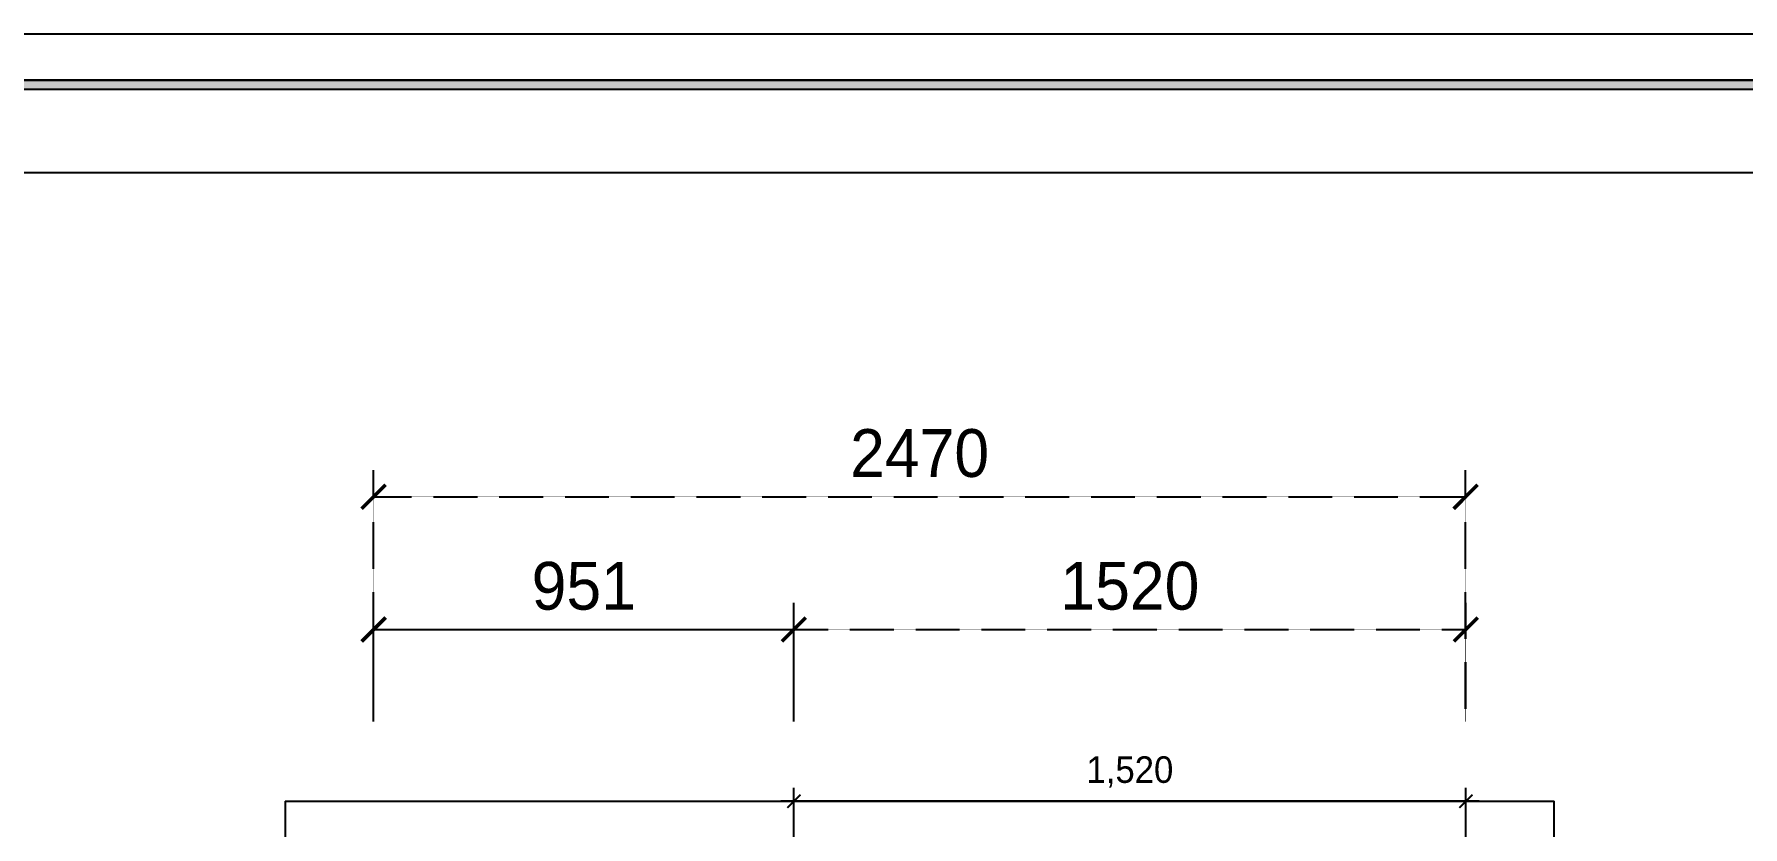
# Model space of a CAD drawing. Header units: millimetres. Extents: x 217202 to 745838, y -6815 to 171372.
# Drawn here: x 407338 to 411202, y 28318 to 30110 of the extents above; entities that cross this region are included whole.
import ezdxf
from ezdxf.enums import TextEntityAlignment as Align

# ---------------------------------------------------------------- set-up
doc = ezdxf.new("R2010")
doc.units = ezdxf.units.MM
doc.header["$PDMODE"] = 3
doc.linetypes.add('DASHED', pattern=[0.75, 0.5, -0.25])
doc.layers.get('DEFPOINTS').update_dxf_attribs({"color": 248})
for name, color, linetype in [('06-FUR', 6, 'Continuous'), ('C-WALL1', 2, 'Continuous'), ('FORM(YOURNAME)-1', 1, 'Continuous'), ('FORM(YOURNAME)-11', 1, 'Continuous'), ('FUR', 8, 'DASHED'), ('HAT', 5, 'Continuous')]:
    doc.layers.add(name, color=color, linetype=linetype)
doc.styles.add('HY 울릉도 L', font='')
doc.styles.add('YOURNAME', font='HY울릉도M.TTF')
doc.styles.get('HY 울릉도 L').set_extended_font_data('HY울릉도L')
doc.dimstyles.new('30', dxfattribs={"dimscale": 30, "dimtxt": 2, "dimasz": 1, "dimexe": 1, "dimexo": 1, "dimgap": 1, "dimtad": 1, "dimdec": 0, "dimrnd": 0.05, "dimdsep": 46, "dimlunit": 6, "dimtxsty": 'HY 울릉도 L', "dimblk": 'ARCHTICK', "dimcen": 2.5, "dimdle": 1, "dimclrd": 133, "dimclre": 133, "dimclrt": 30, "dimadec": 0, "dimazin": 0, "dimtfac": 1, "dimtdec": 0, "dimtix": 1, "dimtmove": 2, "dimatfit": 3, "dimldrblk": 'ARCHTICK', "dimfxl": 1, "dimlwd": -1, "dimlwe": -1, "dimarcsym": 0})
doc.dimstyles.new('YOURNAME-60', dxfattribs={"dimscale": 60, "dimtxt": 1.8, "dimasz": 0.9, "dimexe": 1, "dimexo": 3, "dimgap": 0.7, "dimtad": 1, "dimdec": 0, "dimzin": 0, "dimdsep": 46, "dimtxsty": 'YOURNAME', "dimblk": 'ARCHTICK', "dimcen": 0, "dimclrd": 1, "dimclre": 1, "dimclrt": 7, "dimadec": 0, "dimazin": 0, "dimtfac": 1, "dimtdec": 0, "dimtix": 1, "dimtmove": 2, "dimatfit": 3, "dimldrblk": 'ARCHTICK', "dimfxl": 1, "dimtolj": 1, "dimtzin": 0, "dimarcsym": 0})

# ---------------------------------------------------------------- blocks, each defined once
blk = doc.blocks.new('_ArchTick')
at = {"color": 0, "linetype": 'ByBlock', "const_width": 0.15}
blk.add_lwpolyline([(-0.5, -0.5), (0.5, 0.5)], dxfattribs=at)
blk = doc.blocks.new('*D323')
at = {"layer": 'DEFPOINTS', "color": 0, "transparency": 16777216}
for p in [(410575, 29063.9), (408105.5, 28375.7), (410575, 28375.7)]:
    blk.add_point(p, dxfattribs=at)
at = {"layer": 'FUR', "color": 1, "lineweight": -2, "transparency": 16777216}
for p, q in [((408105.5, 28555.7), (408105.5, 29123.9)), ((410575, 28555.7), (410575, 29123.9)), ((408105.5, 29063.9), (410575, 29063.9))]:
    blk.add_line(p, q, dxfattribs=at)
at = {"layer": 'FUR', "color": 1, "lineweight": -2, "transparency": 16777216, "xscale": 54, "yscale": 54, "zscale": 54, "rotation": 180}
blk.add_blockref('_ArchTick', (408105.5, 29063.9), dxfattribs=at)
at = {"layer": 'FUR', "color": 1, "lineweight": -2, "transparency": 16777216, "xscale": 54, "yscale": 54, "zscale": 54}
blk.add_blockref('_ArchTick', (410575, 29063.9), dxfattribs=at)
at = {"layer": 'FUR', "color": 7, "transparency": 16777216, "insert": (409340.2, 29162.1), "char_height": 108, "attachment_point": 5, "style": 'YOURNAME'}
blk.add_mtext('\\A1;2470', dxfattribs=at)
blk = doc.blocks.new('*D318')
at = {"layer": 'DEFPOINTS', "color": 0, "transparency": 16777216}
for p in [(410575, 29063.9), (408105.5, 28375.7), (410575, 28375.7)]:
    blk.add_point(p, dxfattribs=at)
at = {"layer": 'FUR', "color": 1, "lineweight": -2, "transparency": 16777216}
for p, q in [((408105.5, 28555.7), (408105.5, 29123.9)), ((410575, 28555.7), (410575, 29123.9)), ((408105.5, 29063.9), (410575, 29063.9))]:
    blk.add_line(p, q, dxfattribs=at)
at = {"layer": 'FUR', "color": 1, "lineweight": -2, "transparency": 16777216, "xscale": 54, "yscale": 54, "zscale": 54, "rotation": 180}
blk.add_blockref('_ArchTick', (408105.5, 29063.9), dxfattribs=at)
at = {"layer": 'FUR', "color": 1, "lineweight": -2, "transparency": 16777216, "xscale": 54, "yscale": 54, "zscale": 54}
blk.add_blockref('_ArchTick', (410575, 29063.9), dxfattribs=at)
at = {"layer": 'FUR', "color": 7, "transparency": 16777216, "insert": (409340.2, 29162.1), "char_height": 108, "attachment_point": 5, "style": 'YOURNAME'}
blk.add_mtext('\\A1;2470', dxfattribs=at)
blk = doc.blocks.new('*D319')
at = {"layer": 'DEFPOINTS', "color": 0, "transparency": 16777216}
for p in [(409056, 28763.9), (408105.5, 28375.7), (409056, 28375.7)]:
    blk.add_point(p, dxfattribs=at)
at = {"layer": 'HAT', "color": 1, "lineweight": -2, "transparency": 16777216}
for p, q in [((408105.5, 28555.7), (408105.5, 28823.9)), ((409056, 28555.7), (409056, 28823.9)), ((408105.5, 28763.9), (409056, 28763.9))]:
    blk.add_line(p, q, dxfattribs=at)
at = {"layer": 'HAT', "color": 1, "lineweight": -2, "transparency": 16777216, "xscale": 54, "yscale": 54, "zscale": 54, "rotation": 180}
blk.add_blockref('_ArchTick', (408105.5, 28763.9), dxfattribs=at)
at = {"layer": 'HAT', "color": 1, "lineweight": -2, "transparency": 16777216, "xscale": 54, "yscale": 54, "zscale": 54}
blk.add_blockref('_ArchTick', (409056, 28763.9), dxfattribs=at)
at = {"layer": 'HAT', "color": 7, "transparency": 16777216, "insert": (408580.7, 28862), "char_height": 108, "attachment_point": 5, "style": 'YOURNAME'}
blk.add_mtext('\\A1;951', dxfattribs=at)
blk = doc.blocks.new('*D320')
at = {"layer": 'DEFPOINTS', "color": 0, "transparency": 16777216}
for p in [(410575.5, 28763.9), (409056, 28375.7), (410575.5, 28375.7)]:
    blk.add_point(p, dxfattribs=at)
at = {"layer": 'FUR', "color": 1, "lineweight": -2, "transparency": 16777216}
for p, q in [((409056, 28555.7), (409056, 28823.9)), ((410575.5, 28555.7), (410575.5, 28823.9)), ((409056, 28763.9), (410575.5, 28763.9))]:
    blk.add_line(p, q, dxfattribs=at)
at = {"layer": 'FUR', "color": 1, "lineweight": -2, "transparency": 16777216, "xscale": 54, "yscale": 54, "zscale": 54, "rotation": 180}
blk.add_blockref('_ArchTick', (409056, 28763.9), dxfattribs=at)
at = {"layer": 'FUR', "color": 1, "lineweight": -2, "transparency": 16777216, "xscale": 54, "yscale": 54, "zscale": 54}
blk.add_blockref('_ArchTick', (410575.5, 28763.9), dxfattribs=at)
at = {"layer": 'FUR', "color": 7, "transparency": 16777216, "insert": (409815.7, 28862.1), "char_height": 108, "attachment_point": 5, "style": 'YOURNAME'}
blk.add_mtext('\\A1;1520', dxfattribs=at)
blk = doc.blocks.new('*D331')
at = {"layer": '06-FUR', "color": 133, "transparency": 16777216}
for p, q in [((409056, 28205.7), (409056, 28405.7)), ((410575.5, 28205.7), (410575.5, 28405.7)), ((410605.5, 28375.7), (409026, 28375.7))]:
    blk.add_line(p, q, dxfattribs=at)
at = {"layer": 'DEFPOINTS', "color": 0, "transparency": 16777216}
for p in [(409056, 28375.7), (409056, 28175.7), (410575.5, 28175.7)]:
    blk.add_point(p, dxfattribs=at)
at = {"layer": '06-FUR', "color": 133, "transparency": 16777216, "xscale": 30, "yscale": 30, "zscale": 30, "rotation": 180}
blk.add_blockref('_ArchTick', (409056, 28375.7), dxfattribs=at)
at = {"layer": '06-FUR', "color": 133, "transparency": 16777216, "xscale": 30, "yscale": 30, "zscale": 30}
blk.add_blockref('_ArchTick', (410575.5, 28375.7), dxfattribs=at)
at = {"layer": '06-FUR', "color": 30, "transparency": 16777216, "insert": (409815.7, 28441.6), "char_height": 60, "attachment_point": 5, "style": 'HY 울릉도 L'}
blk.add_mtext('1,520', dxfattribs=at)
blk = doc.blocks.new('FORM-ELEVATION')
at = {"layer": 'FORM(YOURNAME)-11'}
h = blk.add_hatch(color=256, dxfattribs=at)
h.dxf.hatch_style = 1
h.paths.add_polyline_path([(-10309, 35708), (71691, 35708), (71691, 35508), (-10309, 35508)])
h.paths.add_polyline_path([(-10309, -21492), (71691, -21492), (71691, -21692), (-10309, -21692)])
at = {"layer": 'DEFPOINTS', "color": 158}
for points in [[(-10309, -21692), (71691, -21692), (71691, 35708), (-10309, 35708)], [(-8309, 33708), (61071, 33708), (61071, -19692), (-8309, -19692)]]:
    blk.add_lwpolyline(points, close=True, dxfattribs=at)
at = {"layer": 'FORM(YOURNAME)-11', "color": 250}
blk.add_lwpolyline([(-11309, -22692), (72691, -22692), (72691, 36708), (-11309, 36708)], close=True, dxfattribs=at)
at = {"layer": 'FORM(YOURNAME)-11'}
blk.add_lwpolyline([(-10309, 35708), (71691, 35708), (71691, 35508), (-10309, 35508)], close=True, dxfattribs=at)
at = {"layer": 'FORM(YOURNAME)-11', "color": 3, "style": 'YOURNAME'}
for tag, height, p in [('1', 450, (71041, -1219)), ('2', 450, (71041, -1863)), ('3', 450, (71041, -3150)), ('4', 450, (71041, -5081)), ('5', 515, (71041, -7398)), ('6', 515, (71041, -9650)), ('7', 515, (71041, -11903)), ('8', 515, (71041, -14155)), ('9', 515, (71041, -16408)), ('10', 515, (66791, -18596)), ('11', 515, (71041, -18660)), ('12', 515, (66791, -20848)), ('13', 515, (71041, -20848))]:
    blk.add_attdef(tag, text='', height=height, dxfattribs=at).set_placement(p, align=Align.MIDDLE_RIGHT)

msp = doc.modelspace()

# ---------------------------------------------------------------- linework, layer by layer
at = {"layer": 'C-WALL1'}
for p, q in [((407905.5, 28375.7), (410775, 28375.7)), ((407905.5, 28375.7), (410775, 28375.7)), ((407905.5, 28375.7), (407905.5, 26351.2)), ((410775, 26351.2), (410775, 28375.7)), ((410775, 26351.2), (410775, 28375.7))]:
    msp.add_line(p, q, dxfattribs=at)

# ---------------------------------------------------------------- block references
at = {"layer": 'FORM(YOURNAME)-1', "xscale": 0.1042660858660633, "yscale": 0.1042660858660633, "zscale": 0.1042660858660633}
msp.add_blockref('FORM-ELEVATION', (406667.2, 26282.3), dxfattribs=at)

# ---------------------------------------------------------------- dimensions: what is measured, and where the dimension line sits
at = {"layer": '06-FUR'}
dim = msp.add_linear_dim(base=(409055.9546, 28375.6988), p1=(410575.4993, 28175.6988), p2=(409055.9546, 28175.6988), dimstyle='30', override={"dimfxl": 1.25}, dxfattribs=at)
dim.commit()
dim.dimension.update_dxf_attribs({"geometry": '*D331', "text_midpoint": (409815.727, 28441.6418)})
at = {"layer": 'FUR'}
for picture in ['*D323', '*D318']:
    dim = msp.add_linear_dim(base=(410575.0418, 29063.9013), p1=(408105.4539, 28375.6988), p2=(410575.0418, 28375.6988), angle=180, dimstyle='YOURNAME-60', dxfattribs=at)
    dim.commit()
    dim.dimension.update_dxf_attribs({"geometry": picture, "text_midpoint": (409340.2478, 29162.0584)})
dim = msp.add_linear_dim(base=(410575.4993, 28763.9013), p1=(409055.9546, 28375.6988), p2=(410575.4993, 28375.6988), dimstyle='YOURNAME-60', dxfattribs=at)
dim.commit()
dim.dimension.update_dxf_attribs({"geometry": '*D320', "text_midpoint": (409815.727, 28862.0584)})
at = {"layer": 'HAT'}
dim = msp.add_linear_dim(base=(409055.9546, 28763.9013), p1=(408105.4539, 28375.6988), p2=(409055.9546, 28375.6988), dimstyle='YOURNAME-60', dxfattribs=at)
dim.commit()
dim.dimension.update_dxf_attribs({"geometry": '*D319', "text_midpoint": (408580.7043, 28861.9865)})

doc.saveas('drawing.dxf')
